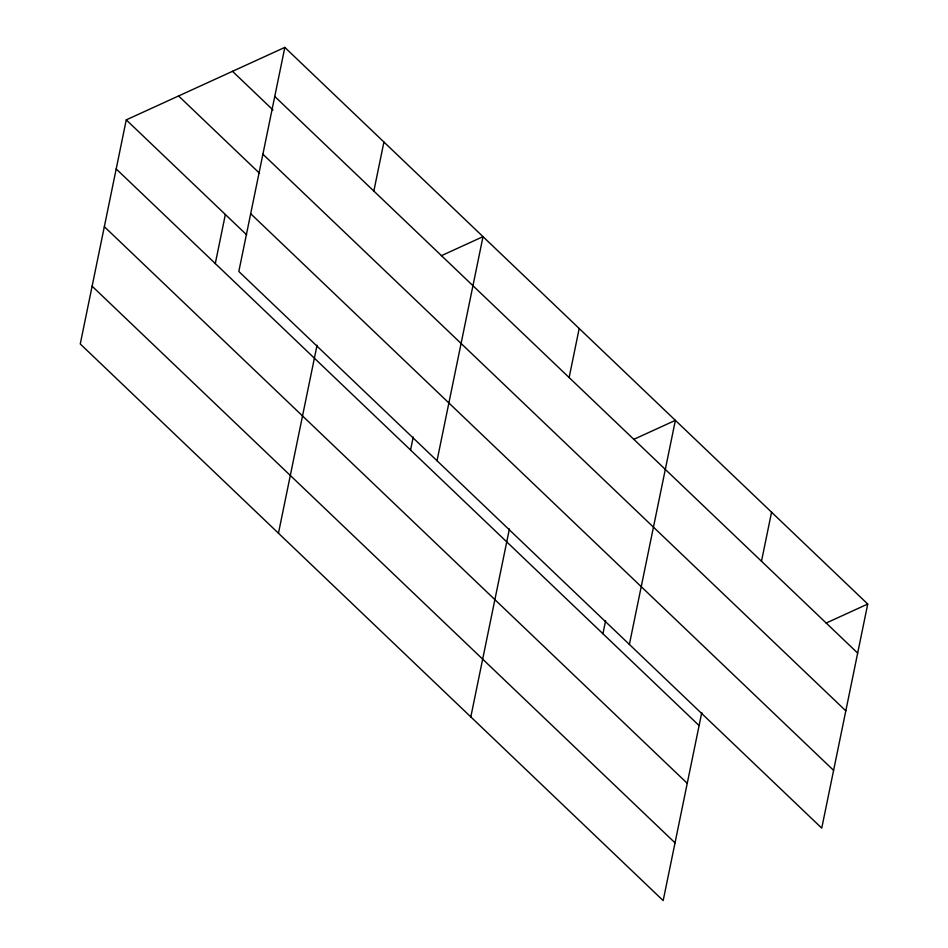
<?xml version="1.0" encoding="UTF-8"?>
<svg xmlns="http://www.w3.org/2000/svg" width="948" height="948" viewBox="0 0 948 948"><rect width="100%" height="100%" fill="white"/><g stroke="black" fill="none" stroke-linecap="round" stroke-linejoin="round"><path stroke-width="1.42" d="M284.827 47.4L238.825 271.472L821.738 828.125L867.74 604.042L284.827 47.4L126.262 119.875L80.26 343.958L663.173 900.6L701.769 712.588M215.291 263.556L225.351 214.509M278.451 533.214L317.047 345.202M373.844 191.081L383.916 142.034M410.567 450.027L413.233 437.052M437.016 460.74L483.018 236.656L441.424 255.676M470.812 716.913L509.408 528.901M569.132 377.553L579.192 328.506M602.928 633.726L605.594 620.739M629.377 644.427L675.379 420.355L633.785 439.362M761.493 561.24L771.554 512.193M826.146 623.061L867.74 604.042M274.754 96.447L857.667 653.089M232.497 71.313L272.988 109.98M262.892 154.204L845.817 710.846M178.579 95.961L259.562 173.294M250.687 213.715L833.6 770.357M126.262 119.875L246.67 234.855M116.189 168.922L699.103 725.576M104.339 226.691L687.253 783.332M92.122 286.201L675.035 842.843"/></g></svg>
